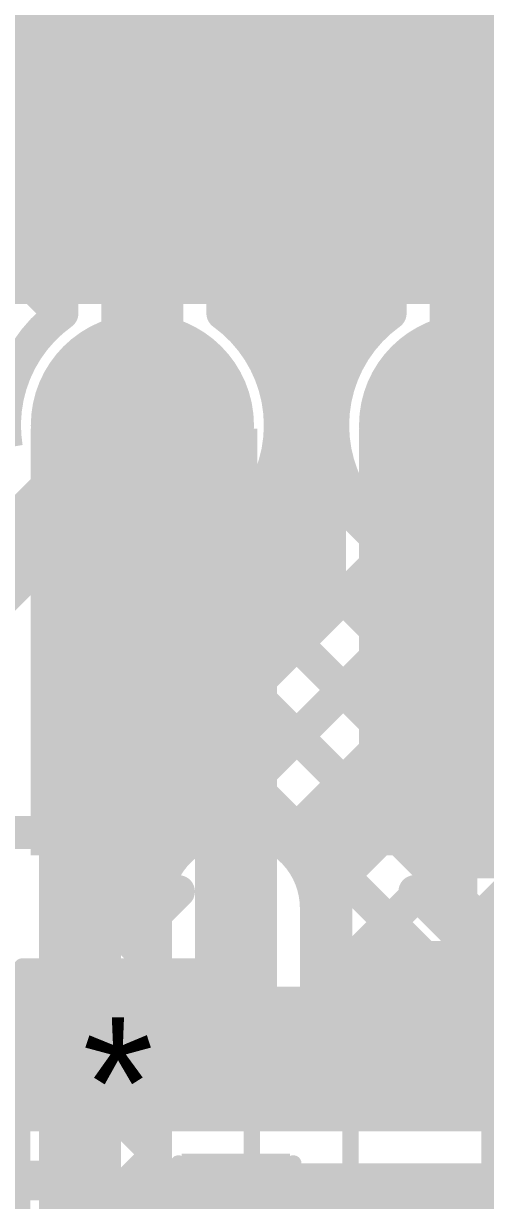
# Model space of a CAD drawing. Header units: millimetres. Extents: x -0.33 to 3.26, y -0.12 to 2.83.
# Drawn here: x 1.0938 to 1.2345, y 2.2539 to 2.6124 of the extents above; entities that cross this region are included whole.
import ezdxf

# ---------------------------------------------------------------- set-up
doc = ezdxf.new("R2010")
doc.units = ezdxf.units.MM
doc.header["$MEASUREMENT"] = 0
for name, color, linetype in [('BottomLayer', 5, 'Continuous'), ('BottomOverlay', 54, 'Continuous'), ('BottomPaste', 16, 'Continuous'), ('BottomSolder', 6, 'Continuous'), ('MultiLayer', 9, 'Continuous'), ('PadHoleLayer', 156, 'Continuous'), ('TopLayer', 1, 'Continuous'), ('TopOverlay', 2, 'Continuous'), ('TopPaste', 8, 'Continuous'), ('TopSolder', 216, 'Continuous'), ('ViaHoleLayer', 16, 'Continuous')]:
    doc.layers.add(name, color=color, linetype=linetype)
doc.styles.add('Arial', font='', dxfattribs={"height": 0.2})
doc.styles.get('Arial').set_extended_font_data('Arial')

# ---------------------------------------------------------------- blocks, each defined once
blk = doc.blocks.new('R__0402_B_11')
at = {"layer": 'BottomLayer'}
for points in [[(-0.009500000000000001, 0.0125), (-0.009499999999999998, -0.0125), (-0.0275, -0.0125), (-0.0275, 0.0125)], [(0.0275, 0.0125), (0.0275, -0.0125), (0.009500000000000001, -0.0125), (0.009499999999999998, 0.0125)]]:
    blk.add_hatch(color=5, dxfattribs=at).paths.add_polyline_path(points)
at = {"layer": 'BottomPaste'}
for points in [[(-0.009500000000000001, 0.0125), (-0.009499999999999998, -0.0125), (-0.0275, -0.0125), (-0.0275, 0.0125)], [(0.0275, 0.0125), (0.0275, -0.0125), (0.009500000000000001, -0.0125), (0.009499999999999998, 0.0125)]]:
    blk.add_hatch(color=16, dxfattribs=at).paths.add_polyline_path(points)
at = {"layer": 'BottomSolder'}
for points in [[(-0.005500000000000001, 0.0165), (-0.005499999999999999, -0.0165), (-0.0315, -0.0165), (-0.0315, 0.0165)], [(0.0315, 0.0165), (0.0315, -0.0165), (0.005500000000000001, -0.0165), (0.005499999999999999, 0.0165)]]:
    blk.add_hatch(color=6, dxfattribs=at).paths.add_polyline_path(points)
at = {"layer": 'BottomOverlay', "const_width": 0.01}
for points in [[(0.034, 0.019), (-0.034, 0.019)], [(-0.034, -0.019), (-0.034, 0.019)], [(0.034, -0.019), (0.034, 0.019)], [(0.034, -0.019), (-0.034, -0.019)]]:
    blk.add_lwpolyline(points, dxfattribs=at)
at = {"layer": 'BottomOverlay', "const_width": 0.005}
for points in [[(-0.0365, 0.019, 1), (-0.0315, 0.019, 1)], [(-0.0365, 0.019, 1), (-0.0315, 0.019, 1)], [(0.0315, 0.019, 1), (0.0365, 0.019, 1)], [(0.0315, 0.019, 1), (0.0365, 0.019, 1)], [(-0.0365, -0.019, 1), (-0.0315, -0.019, 1)], [(-0.0365, -0.019, 1), (-0.0315, -0.019, 1)], [(0.0315, -0.019, 1), (0.0365, -0.019, 1)], [(0.0315, -0.019, 1), (0.0365, -0.019, 1)]]:
    blk.add_lwpolyline(points, format="xyb", close=True, dxfattribs=at)
blk = doc.blocks.new('R__0402_B_12')
at = {"layer": 'BottomLayer'}
for points in [[(-0.009500000000000001, 0.0125), (-0.009499999999999998, -0.0125), (-0.0275, -0.0125), (-0.0275, 0.0125)], [(0.0275, 0.0125), (0.0275, -0.0125), (0.009500000000000001, -0.0125), (0.009499999999999998, 0.0125)]]:
    blk.add_hatch(color=5, dxfattribs=at).paths.add_polyline_path(points)
at = {"layer": 'BottomPaste'}
for points in [[(-0.009500000000000001, 0.0125), (-0.009499999999999998, -0.0125), (-0.0275, -0.0125), (-0.0275, 0.0125)], [(0.0275, 0.0125), (0.0275, -0.0125), (0.009500000000000001, -0.0125), (0.009499999999999998, 0.0125)]]:
    blk.add_hatch(color=16, dxfattribs=at).paths.add_polyline_path(points)
at = {"layer": 'BottomSolder'}
for points in [[(-0.005500000000000001, 0.0165), (-0.005499999999999999, -0.0165), (-0.0315, -0.0165), (-0.0315, 0.0165)], [(0.0315, 0.0165), (0.0315, -0.0165), (0.005500000000000001, -0.0165), (0.005499999999999999, 0.0165)]]:
    blk.add_hatch(color=6, dxfattribs=at).paths.add_polyline_path(points)
at = {"layer": 'BottomOverlay', "const_width": 0.01}
for points in [[(0.034, 0.019), (-0.034, 0.019)], [(-0.034, -0.019), (-0.034, 0.019)], [(0.034, -0.019), (0.034, 0.019)], [(0.034, -0.019), (-0.034, -0.019)]]:
    blk.add_lwpolyline(points, dxfattribs=at)
at = {"layer": 'BottomOverlay', "const_width": 0.005}
for points in [[(-0.0365, 0.019, 1), (-0.0315, 0.019, 1)], [(-0.0365, 0.019, 1), (-0.0315, 0.019, 1)], [(0.0315, 0.019, 1), (0.0365, 0.019, 1)], [(0.0315, 0.019, 1), (0.0365, 0.019, 1)], [(-0.0365, -0.019, 1), (-0.0315, -0.019, 1)], [(-0.0365, -0.019, 1), (-0.0315, -0.019, 1)], [(0.0315, -0.019, 1), (0.0365, -0.019, 1)], [(0.0315, -0.019, 1), (0.0365, -0.019, 1)]]:
    blk.add_lwpolyline(points, format="xyb", close=True, dxfattribs=at)
blk = doc.blocks.new('0022232111_49')
at = {"layer": 'BottomLayer'}
h = blk.add_hatch(color=5, dxfattribs=at)
edge = h.paths.add_edge_path()
edge.add_arc((0, 0), 0.03, 0, 360)
h = blk.add_hatch(color=5, dxfattribs=at)
edge = h.paths.add_edge_path()
edge.add_arc((0.1, 0), 0.03, 0, 360)
at = {"layer": 'BottomSolder'}
h = blk.add_hatch(color=6, dxfattribs=at)
edge = h.paths.add_edge_path()
edge.add_arc((0, 0), 0.034, 0, 360)
h = blk.add_hatch(color=6, dxfattribs=at)
edge = h.paths.add_edge_path()
edge.add_arc((0.1, 0), 0.034, 0, 360)
at = {"layer": 'MultiLayer'}
h = blk.add_hatch(color=9, dxfattribs=at)
edge = h.paths.add_edge_path()
edge.add_arc((0, 0), 0.03, 0, 360)
h = blk.add_hatch(color=9, dxfattribs=at)
edge = h.paths.add_edge_path()
edge.add_arc((0.1, 0), 0.03, 0, 360)
at = {"layer": 'PadHoleLayer'}
h = blk.add_hatch(color=156, dxfattribs=at)
edge = h.paths.add_edge_path()
edge.add_arc((0, 0), 0.019685, 0, 360)
h = blk.add_hatch(color=156, dxfattribs=at)
edge = h.paths.add_edge_path()
edge.add_arc((0.1, 0), 0.019685, 0, 360)
at = {"layer": 'TopLayer'}
h = blk.add_hatch(color=1, dxfattribs=at)
edge = h.paths.add_edge_path()
edge.add_arc((0, 0), 0.03, 0, 360)
h = blk.add_hatch(color=1, dxfattribs=at)
edge = h.paths.add_edge_path()
edge.add_arc((0.1, 0), 0.03, 0, 360)
at = {"layer": 'TopSolder'}
h = blk.add_hatch(color=216, dxfattribs=at)
edge = h.paths.add_edge_path()
edge.add_arc((0, 0), 0.034, 0, 360)
h = blk.add_hatch(color=216, dxfattribs=at)
edge = h.paths.add_edge_path()
edge.add_arc((0.1, 0), 0.034, 0, 360)
at = {"layer": 'TopOverlay', "const_width": 0.01}
blk.add_lwpolyline([(0.55, 0.124), (-0.551, 0.124)], dxfattribs=at)
blk = doc.blocks.new('R__0402_B_115')
at = {"layer": 'BottomLayer'}
for points in [[(-0.009500000000000001, 0.0125), (-0.009499999999999998, -0.0125), (-0.0275, -0.0125), (-0.0275, 0.0125)], [(0.0275, 0.0125), (0.0275, -0.0125), (0.009500000000000001, -0.0125), (0.009499999999999998, 0.0125)]]:
    blk.add_hatch(color=5, dxfattribs=at).paths.add_polyline_path(points)
at = {"layer": 'BottomPaste'}
for points in [[(-0.009500000000000001, 0.0125), (-0.009499999999999998, -0.0125), (-0.0275, -0.0125), (-0.0275, 0.0125)], [(0.0275, 0.0125), (0.0275, -0.0125), (0.009500000000000001, -0.0125), (0.009499999999999998, 0.0125)]]:
    blk.add_hatch(color=16, dxfattribs=at).paths.add_polyline_path(points)
at = {"layer": 'BottomSolder'}
for points in [[(-0.005500000000000001, 0.0165), (-0.005499999999999999, -0.0165), (-0.0315, -0.0165), (-0.0315, 0.0165)], [(0.0315, 0.0165), (0.0315, -0.0165), (0.005500000000000001, -0.0165), (0.005499999999999999, 0.0165)]]:
    blk.add_hatch(color=6, dxfattribs=at).paths.add_polyline_path(points)
at = {"layer": 'BottomOverlay', "const_width": 0.005}
for points in [[(-0.0325, 0.0175), (-0.0085, 0.0175)], [(-0.0325, 0.0175), (-0.0325, -0.0175)], [(0.0085, 0.0175), (0.0325, 0.0175)], [(0.0325, 0.0175), (0.0325, -0.0175)], [(-0.0325, -0.0175), (-0.0085, -0.0175)], [(0.0085, -0.0175), (0.0325, -0.0175)]]:
    blk.add_lwpolyline(points, dxfattribs=at)
at = {"layer": 'BottomOverlay', "const_width": 0.0025}
for points in [[(-0.03375, 0.0175, 1), (-0.03125, 0.0175, 1)], [(-0.03375, 0.0175, 1), (-0.03125, 0.0175, 1)], [(-0.00975, 0.0175, 1), (-0.00725, 0.0175, 1)], [(0.00725, 0.0175, 1), (0.00975, 0.0175, 1)], [(0.03125, 0.0175, 1), (0.03375, 0.0175, 1)], [(0.03125, 0.0175, 1), (0.03375, 0.0175, 1)], [(-0.03375, -0.0175, 1), (-0.03125, -0.0175, 1)], [(-0.03375, -0.0175, 1), (-0.03125, -0.0175, 1)], [(-0.00975, -0.0175, 1), (-0.00725, -0.0175, 1)], [(0.00725, -0.0175, 1), (0.00975, -0.0175, 1)], [(0.03125, -0.0175, 1), (0.03375, -0.0175, 1)], [(0.03125, -0.0175, 1), (0.03375, -0.0175, 1)]]:
    blk.add_lwpolyline(points, format="xyb", close=True, dxfattribs=at)
blk = doc.blocks.new('SOT23_3_B_161')
at = {"layer": 'BottomLayer'}
for points in [[(-0.02165995, 0.02657475), (-0.05315605, 0.02657475), (-0.05315605, 0.05807085), (-0.02165995, 0.05807085)], [(0.05314315, 0.02657475), (0.02164705, 0.02657475), (0.02164705, 0.05807085), (0.05314315, 0.05807085)], [(0.01574165, -0.05807095), (-0.01575445, -0.05807095), (-0.01575445, -0.02657485), (0.01574165, -0.02657485)]]:
    blk.add_hatch(color=5, dxfattribs=at).paths.add_polyline_path(points)
at = {"layer": 'BottomPaste'}
for points in [[(-0.02165995, 0.02657475), (-0.05315605, 0.02657475), (-0.05315605, 0.05807085), (-0.02165995, 0.05807085)], [(0.05314315, 0.02657475), (0.02164705, 0.02657475), (0.02164705, 0.05807085), (0.05314315, 0.05807085)], [(0.01574165, -0.05807095), (-0.01575445, -0.05807095), (-0.01575445, -0.02657485), (0.01574165, -0.02657485)]]:
    blk.add_hatch(color=16, dxfattribs=at).paths.add_polyline_path(points)
at = {"layer": 'BottomSolder'}
for points in [[(-0.01765995, 0.02257475), (-0.05715605, 0.02257475), (-0.05715605, 0.06207085), (-0.01765995, 0.06207085)], [(0.05714315, 0.02257475), (0.01764705, 0.02257475), (0.01764705, 0.06207085), (0.05714315, 0.06207085)], [(0.01974165, -0.06207095), (-0.01975445, -0.06207095), (-0.01975445, -0.02257485), (0.01974165, -0.02257485)]]:
    blk.add_hatch(color=6, dxfattribs=at).paths.add_polyline_path(points)
at = {"layer": 'BottomOverlay'}
for points, const_width in [([(-0.0640851, 0.068, 1), (-0.0739277, 0.068, 1)], 0.0098425), ([(-0.0763883, 0.068, 1), (-0.0714671, 0.068, 1)], 0.0049212), ([(-0.0665457, 0.068, 1), (-0.0616245, 0.068, 1)], 0.0049212), ([(-0.0135064, 0.032, 1), (-0.0085064, 0.032, 1)], 0.005), ([(0.0084936, 0.032, 1), (0.0134936, 0.032, 1)], 0.005), ([(-0.0665064, 0.03, 1), (-0.0615064, 0.03, 1)], 0.005), ([(0.0614936, 0.03, 1), (0.0664936, 0.03, 1)], 0.005), ([(-0.0665064, -0.032, 1), (-0.0615064, -0.032, 1)], 0.005), ([(-0.0665064, -0.032, 1), (-0.0615064, -0.032, 1)], 0.005), ([(-0.0315064, -0.032, 1), (-0.0265064, -0.032, 1)], 0.005), ([(0.0264936, -0.031, 1), (0.0314936, -0.031, 1)], 0.005), ([(0.0614936, -0.031, 1), (0.0664936, -0.031, 1)], 0.005), ([(0.0614936, -0.031, 1), (0.0664936, -0.031, 1)], 0.005)]:
    blk.add_lwpolyline(points, format="xyb", close=True, dxfattribs=dict(at, const_width=const_width))
at = {"layer": 'BottomOverlay', "const_width": 0.01}
for points in [[(0.0109936, 0.032), (-0.0110064, 0.032)], [(-0.0640064, 0.03), (-0.0640064, -0.032)], [(0.0639936, 0.03), (0.0639936, -0.031)], [(-0.0290064, -0.032), (-0.0640064, -0.032)], [(0.0639936, -0.031), (0.0289936, -0.031)]]:
    blk.add_lwpolyline(points, dxfattribs=at)
blk = doc.blocks.new('SOT23_3_B_165')
at = {"layer": 'BottomLayer'}
for points in [[(-0.02165995, 0.02657475), (-0.05315605, 0.02657475), (-0.05315605, 0.05807085), (-0.02165995, 0.05807085)], [(0.05314315, 0.02657475), (0.02164705, 0.02657475), (0.02164705, 0.05807085), (0.05314315, 0.05807085)], [(0.01574165, -0.05807095), (-0.01575445, -0.05807095), (-0.01575445, -0.02657485), (0.01574165, -0.02657485)]]:
    blk.add_hatch(color=5, dxfattribs=at).paths.add_polyline_path(points)
at = {"layer": 'BottomPaste'}
for points in [[(-0.02165995, 0.02657475), (-0.05315605, 0.02657475), (-0.05315605, 0.05807085), (-0.02165995, 0.05807085)], [(0.05314315, 0.02657475), (0.02164705, 0.02657475), (0.02164705, 0.05807085), (0.05314315, 0.05807085)], [(0.01574165, -0.05807095), (-0.01575445, -0.05807095), (-0.01575445, -0.02657485), (0.01574165, -0.02657485)]]:
    blk.add_hatch(color=16, dxfattribs=at).paths.add_polyline_path(points)
at = {"layer": 'BottomSolder'}
for points in [[(-0.01765995, 0.02257475), (-0.05715605, 0.02257475), (-0.05715605, 0.06207085), (-0.01765995, 0.06207085)], [(0.05714315, 0.02257475), (0.01764705, 0.02257475), (0.01764705, 0.06207085), (0.05714315, 0.06207085)], [(0.01974165, -0.06207095), (-0.01975445, -0.06207095), (-0.01975445, -0.02257485), (0.01974165, -0.02257485)]]:
    blk.add_hatch(color=6, dxfattribs=at).paths.add_polyline_path(points)
at = {"layer": 'BottomOverlay'}
for points, const_width in [([(-0.0640851, 0.068, 1), (-0.0739277, 0.068, 1)], 0.0098425), ([(-0.0763883, 0.068, 1), (-0.0714671, 0.068, 1)], 0.0049212), ([(-0.0665457, 0.068, 1), (-0.0616245, 0.068, 1)], 0.0049212), ([(-0.0135064, 0.032, 1), (-0.0085064, 0.032, 1)], 0.005), ([(0.0084936, 0.032, 1), (0.0134936, 0.032, 1)], 0.005), ([(-0.0665064, 0.03, 1), (-0.0615064, 0.03, 1)], 0.005), ([(0.0614936, 0.03, 1), (0.0664936, 0.03, 1)], 0.005), ([(-0.0665064, -0.032, 1), (-0.0615064, -0.032, 1)], 0.005), ([(-0.0665064, -0.032, 1), (-0.0615064, -0.032, 1)], 0.005), ([(-0.0315064, -0.032, 1), (-0.0265064, -0.032, 1)], 0.005), ([(0.0264936, -0.031, 1), (0.0314936, -0.031, 1)], 0.005), ([(0.0614936, -0.031, 1), (0.0664936, -0.031, 1)], 0.005), ([(0.0614936, -0.031, 1), (0.0664936, -0.031, 1)], 0.005)]:
    blk.add_lwpolyline(points, format="xyb", close=True, dxfattribs=dict(at, const_width=const_width))
at = {"layer": 'BottomOverlay', "const_width": 0.01}
for points in [[(0.0109936, 0.032), (-0.0110064, 0.032)], [(-0.0640064, 0.03), (-0.0640064, -0.032)], [(0.0639936, 0.03), (0.0639936, -0.031)], [(-0.0290064, -0.032), (-0.0640064, -0.032)], [(0.0639936, -0.031), (0.0289936, -0.031)]]:
    blk.add_lwpolyline(points, dxfattribs=at)
blk = doc.blocks.new('LED_SMT_236')
at = {"layer": 'TopLayer'}
for points in [[(-0.06, 0.03), (-0.02, 0.03), (-0.02, -0.03), (-0.06, -0.03)], [(0.02, 0.03), (0.06, 0.03), (0.06, -0.03), (0.02, -0.03)]]:
    blk.add_hatch(color=1, dxfattribs=at).paths.add_polyline_path(points)
at = {"layer": 'TopOverlay'}
blk.add_hatch(color=2, dxfattribs=at).paths.add_polyline_path([(0.096, 0.0369896), (0.064, 0.0369896), (0.064, -0.0370104), (0.096, -0.0370104)])
at = {"layer": 'TopPaste'}
for points in [[(-0.06, 0.03), (-0.02, 0.03), (-0.02, -0.03), (-0.06, -0.03)], [(0.02, 0.03), (0.06, 0.03), (0.06, -0.03), (0.02, -0.03)]]:
    blk.add_hatch(color=8, dxfattribs=at).paths.add_polyline_path(points)
at = {"layer": 'TopSolder'}
for points in [[(-0.064, 0.034), (-0.016, 0.034), (-0.016, -0.034), (-0.064, -0.034)], [(0.016, 0.034), (0.064, 0.034), (0.064, -0.034), (0.016, -0.034)]]:
    blk.add_hatch(color=216, dxfattribs=at).paths.add_polyline_path(points)
at = {"layer": 'TopOverlay', "const_width": 0.005}
for points in [[(0.065, 0.035), (-0.065, 0.035)], [(-0.065, -0.035), (-0.065, 0.035)], [(0.065, -0.035), (0.065, 0.035)], [(0.065, -0.035), (-0.065, -0.035)]]:
    blk.add_lwpolyline(points, dxfattribs=at)
at = {"layer": 'TopOverlay', "const_width": 0.0025}
for points in [[(-0.06625, 0.035, 1), (-0.06375, 0.035, 1)], [(-0.06625, 0.035, 1), (-0.06375, 0.035, 1)], [(0.06375, 0.035, 1), (0.06625, 0.035, 1)], [(0.06375, 0.035, 1), (0.06625, 0.035, 1)], [(-0.06625, -0.035, 1), (-0.06375, -0.035, 1)], [(-0.06625, -0.035, 1), (-0.06375, -0.035, 1)], [(0.06375, -0.035, 1), (0.06625, -0.035, 1)], [(0.06375, -0.035, 1), (0.06625, -0.035, 1)]]:
    blk.add_lwpolyline(points, format="xyb", close=True, dxfattribs=at)
blk = doc.blocks.new('LED_SMT_237')
at = {"layer": 'TopLayer'}
for points in [[(-0.06, 0.03), (-0.02, 0.03), (-0.02, -0.03), (-0.06, -0.03)], [(0.02, 0.03), (0.06, 0.03), (0.06, -0.03), (0.02, -0.03)]]:
    blk.add_hatch(color=1, dxfattribs=at).paths.add_polyline_path(points)
at = {"layer": 'TopOverlay'}
blk.add_hatch(color=2, dxfattribs=at).paths.add_polyline_path([(0.095, 0.037004), (0.064, 0.037004), (0.064, -0.036996), (0.095, -0.036996)])
at = {"layer": 'TopPaste'}
for points in [[(-0.06, 0.03), (-0.02, 0.03), (-0.02, -0.03), (-0.06, -0.03)], [(0.02, 0.03), (0.06, 0.03), (0.06, -0.03), (0.02, -0.03)]]:
    blk.add_hatch(color=8, dxfattribs=at).paths.add_polyline_path(points)
at = {"layer": 'TopSolder'}
for points in [[(-0.064, 0.034), (-0.016, 0.034), (-0.016, -0.034), (-0.064, -0.034)], [(0.016, 0.034), (0.064, 0.034), (0.064, -0.034), (0.016, -0.034)]]:
    blk.add_hatch(color=216, dxfattribs=at).paths.add_polyline_path(points)
at = {"layer": 'TopOverlay', "const_width": 0.005}
for points in [[(0.065, 0.035), (-0.065, 0.035)], [(-0.065, -0.035), (-0.065, 0.035)], [(0.065, -0.035), (0.065, 0.035)], [(0.065, -0.035), (-0.065, -0.035)]]:
    blk.add_lwpolyline(points, dxfattribs=at)
at = {"layer": 'TopOverlay', "const_width": 0.0025}
for points in [[(-0.06625, 0.035, 1), (-0.06375, 0.035, 1)], [(-0.06625, 0.035, 1), (-0.06375, 0.035, 1)], [(0.06375, 0.035, 1), (0.06625, 0.035, 1)], [(0.06375, 0.035, 1), (0.06625, 0.035, 1)], [(-0.06625, -0.035, 1), (-0.06375, -0.035, 1)], [(-0.06625, -0.035, 1), (-0.06375, -0.035, 1)], [(0.06375, -0.035, 1), (0.06625, -0.035, 1)], [(0.06375, -0.035, 1), (0.06625, -0.035, 1)]]:
    blk.add_lwpolyline(points, format="xyb", close=True, dxfattribs=at)

msp = doc.modelspace()

# ---------------------------------------------------------------- hatches: boundary and pattern name
at = {"layer": 'BottomLayer'}
msp.add_hatch(color=5, dxfattribs=at).paths.add_polyline_path([(0.126, 2.571), (2.9246084, 2.571), (2.9246084, 2.618), (0.126, 2.618)])
h = msp.add_hatch(color=5, dxfattribs=at)
edge = h.paths.add_edge_path()
edge.add_arc((1.1584853, 2.343), 0.011811, 0, 360)
at = {"layer": 'TopLayer'}
for points in [[(0.495, 2.527), (3.004, 2.527), (3.004, 2.606), (0.495, 2.606)], [(0.798, 2.275), (2.934, 2.275), (2.934, 2.319), (0.798, 2.319)]]:
    msp.add_hatch(color=1, dxfattribs=at).paths.add_polyline_path(points)
h = msp.add_hatch(color=1, dxfattribs=at)
edge = h.paths.add_edge_path()
edge.add_arc((1.1584853, 2.343), 0.011811, 0, 360)
at = {"layer": 'TopOverlay'}
for points in [[(1.096, 2.359), (1.165, 2.359), (1.165, 2.489), (1.096, 2.489)], [(1.1960046, 2.3590028), (1.2650046, 2.3590028), (1.2650046, 2.4890028), (1.1960046, 2.4890028)]]:
    msp.add_hatch(color=2, dxfattribs=at).paths.add_polyline_path(points)
at = {"layer": 'ViaHoleLayer'}
h = msp.add_hatch(color=16, dxfattribs=at)
edge = h.paths.add_edge_path()
edge.add_arc((1.1584853, 2.343), 0.0059055, 0, 360)

# ---------------------------------------------------------------- linework, layer by layer
at = {"layer": 'BottomLayer'}
for points, const_width in [([(0.0781645, 2.6060001), (3.0398352, 2.606)], 0.01), ([(1.0228446, 2.6060001), (1.105055, 2.5237897)], 0.01), ([(1.0511289, 2.6060001), (1.1056439, 2.5514851)], 0.01), ([(1.0545, 2.5272836), (1.1332165, 2.6060001)], 0.01), ([(1.0547222, 2.5557901), (1.1049322, 2.6060001)], 0.01), ([(1.0794132, 2.6060001), (1.1149133, 2.5705)], 0.01), ([(1.1076975, 2.6060001), (1.1431976, 2.5705)], 0.01), ([(1.1288048, 2.5733041), (1.1615008, 2.6060001)], 0.01), ([(1.1359818, 2.6060001), (1.2055, 2.5364819)], 0.01), ([(1.154285, 2.5705), (1.1897851, 2.6060001)], 0.01), ([(1.1548333, 2.542764), (1.2180694, 2.6060001)], 0.01), ([(1.1642661, 2.6060001), (1.2059444, 2.5643218)], 0.01), ([(1.1925504, 2.6060001), (1.2255193, 2.5730312)], 0.01), ([(1.2108536, 2.5705), (1.2463537, 2.6060001)], 0.01), ([(1.2208347, 2.6060001), (1.3039162, 2.5229186)], 0.01), ([(1.1795, 2.4625), (1.1795, 2.57)], 0.025), ([(1.1058333, 2.5705), (1.118563, 2.5705)], 0.01), ([(1.1058333, 2.5528608), (1.1058333, 2.5705)], 0.01), ([(1.141437, 2.5705), (1.1548333, 2.5705)], 0.01), ([(1.1548333, 2.5285), (1.1548333, 2.5705)], 0.01), ([(1.2059444, 2.5655908), (1.2108536, 2.5705)], 0.01), ([(1.2059444, 2.5705), (1.218355, 2.5705)], 0.01), ([(1.2059444, 2.5535896), (1.2059444, 2.5705)], 0.01), ([(1.1598748, 2.5195212), (1.2059444, 2.5655908)], 0.01), ([(1.1548333, 2.5588643), (1.197318, 2.5163796)], 0.01), ([(1.13, 2.49), (1.13, 2.5488333)], 0.025), ([(1.23, 2.49), (1.23, 2.5489444)], 0.025), ([(1.0664197, 2.510919), (1.1055292, 2.5500285)], 0.01), ([(1.1055, 2.5241138), (1.1055, 2.5488333)], 0.01), ([(1.2055, 2.5241138), (1.2055, 2.5489444)], 0.01), ([(1.0547222, 2.5458382), (1.0922173, 2.5083431)], 0.01), ([(1.1703376, 2.5016997), (1.2055, 2.5368621)], 0.01), ([(1.1548333, 2.53058), (1.1885625, 2.4968508)], 0.01), ([(1.1545, 2.5241138), (1.1545, 2.5285)], 0.01), ([(1.0719603, 2.4881753), (1.0923025, 2.5085175)], 0.01), ([(1.079, 2.439), (1.13, 2.49)], 0.025), ([(1.23, 2.439), (1.23, 2.49)], 0.025), ([(1.1669444, 2.4700222), (1.1880142, 2.491092)], 0.01), ([(1.1717455, 2.4853835), (1.2055, 2.451629)], 0.01), ([(1.111, 2.394), (1.1795, 2.4625)], 0.025), ([(1.1035, 2.3782935), (1.1938406, 2.4686341)], 0.01), ([(1.1637897, 2.465055), (1.2252519, 2.4035928)], 0.01), ([(1.2055, 2.439), (1.2055, 2.4558862)], 0.01), ([(1.1035, 2.4065778), (1.1499778, 2.4530556)], 0.01), ([(1.1035, 2.3500092), (1.2055, 2.4520092)], 0.01), ([(1.1483431, 2.4522173), (1.2252519, 2.3753085)], 0.01), ([(1.1035, 2.4288518), (1.123202, 2.4485538)], 0.01), ([(1.1238188, 2.4484573), (1.250599, 2.3216771)], 0.01), ([(1.23, 2.439), (1.253, 2.416)], 0.025), ([(1.10932, 2.4346718), (1.2160666, 2.3279252)], 0.01), ([(1.1035, 2.1399059), (1.1035, 2.4288518)], 0.01), ([(1.145634, 2.3638589), (1.2086887, 2.4269136)], 0.01), ([(1.2126995, 2.4216523), (1.2252519, 2.4090999)], 0.01), ([(1.1035, 2.4122075), (1.149799, 2.3659085)], 0.01), ([(1.1728827, 2.3628233), (1.2222056, 2.4121462)], 0.01), ([(1.2252519, 2.3570747), (1.2252519, 2.4090999)], 0.01), ([(1.111, 2.2033333), (1.111, 2.394)], 0.025), ([(1.1829337, 2.34459), (1.2252519, 2.3869082)], 0.01), ([(1.1035, 2.3839232), (1.1356197, 2.3518035)], 0.01), ([(1.1945532, 2.3279252), (1.2252519, 2.3586239)], 0.01), ([(1.1035, 2.3217249), (1.1376234, 2.3558483)], 0.01), ([(1.1035, 2.3556389), (1.1339823, 2.3251566)], 0.01), ([(1.2228375, 2.3279252), (1.251987, 2.3570747)], 0.01), ([(1.2252519, 2.3570747), (1.2807481, 2.3570747)], 0.01), ([(1.1584823, 2.342997), (1.1584853, 2.343)], 0.025), ([(1.1584823, 2.2921771), (1.1584823, 2.342997)], 0.025), ([(1.1339823, 2.3131771), (1.1339823, 2.342997)], 0.01), ([(1.1829823, 2.3166771), (1.1829823, 2.3426166)], 0.01), ([(1.1829823, 2.3327252), (1.1878504, 2.3278571)], 0.01), ([(1.1035, 2.3273546), (1.1339823, 2.2968723)], 0.01), ([(1.1878504, 2.3279252), (1.2433466, 2.3279252)], 0.01), ([(1.1878504, 2.3212224), (1.1945532, 2.3279252)], 0.01), ([(1.1878504, 2.3166771), (1.1878504, 2.3279252)], 0.01), ([(1.1035, 2.2934406), (1.1339823, 2.3239229)], 0.01), ([(1.1833051, 2.3166771), (1.1878504, 2.3212224)], 0.01), ([(1.1829823, 2.3166771), (1.1878504, 2.3166771)], 0.01), ([(1.1339823, 2.2921771), (1.1339823, 2.3131771)], 0.01), ([(1.1339823, 2.2921771), (1.1339823, 2.3131771)], 0.01), ([(1.1035, 2.2990703), (1.1339823, 2.268588)], 0.01), ([(1.1599936, 2.2921771), (1.2147757, 2.2921771)], 0.025), ([(1.2147757, 2.2921771), (1.2155985, 2.2913543)], 0.025), ([(1.1035, 2.2651563), (1.1339823, 2.2956386)], 0.01), ([(1.1339823, 2.2761771), (1.1339823, 2.2921771)], 0.01), ([(1.1339823, 2.2711771), (1.1339823, 2.2761771)], 0.01), ([(1.1339823, 2.2711771), (1.1339823, 2.2761771)], 0.01), ([(1.1035, 2.270786), (1.1339823, 2.2403037)], 0.01), ([(1.1339823, 2.2391771), (1.1339823, 2.2711771)], 0.01), ([(1.1035, 2.236872), (1.1339823, 2.2673543)], 0.01), ([(1.1599936, 2.2551771), (1.2744936, 2.2551771)], 0.02)]:
    msp.add_lwpolyline(points, dxfattribs=dict(at, const_width=const_width))
for points, const_width in [([(1.1024322, 2.6060001, 1), (1.1074322, 2.6060001, 1)], 0.005), ([(1.1051975, 2.6060001, 1), (1.1101975, 2.6060001, 1)], 0.005), ([(1.1307165, 2.6060001, 1), (1.1357165, 2.6060001, 1)], 0.005), ([(1.1334818, 2.6060001, 1), (1.1384818, 2.6060001, 1)], 0.005), ([(1.1590008, 2.6060001, 1), (1.1640008, 2.6060001, 1)], 0.005), ([(1.1617661, 2.6060001, 1), (1.1667661, 2.6060001, 1)], 0.005), ([(1.1872851, 2.6060001, 1), (1.1922851, 2.6060001, 1)], 0.005), ([(1.1900504, 2.6060001, 1), (1.1950504, 2.6060001, 1)], 0.005), ([(1.2155694, 2.6060001, 1), (1.2205694, 2.6060001, 1)], 0.005), ([(1.2183347, 2.6060001, 1), (1.2233347, 2.6060001, 1)], 0.005), ([(1.17325, 2.57, 1), (1.18575, 2.57, 1)], 0.0125), ([(1.1263048, 2.5733041, 1), (1.1313048, 2.5733041, 1)], 0.005), ([(1.2230193, 2.5730312, 1), (1.2280193, 2.5730312, 1)], 0.005), ([(1.1033333, 2.5705, 1), (1.1083333, 2.5705, 1)], 0.005), ([(1.1033333, 2.5705, 1), (1.1083333, 2.5705, 1)], 0.005), ([(1.1124133, 2.5705, 1), (1.1174133, 2.5705, 1)], 0.005), ([(1.116063, 2.5705, 1), (1.121063, 2.5705, 1)], 0.005), ([(1.116063, 2.5705, 1), (1.121063, 2.5705, 1)], 0.005), ([(1.138937, 2.5705, 1), (1.143937, 2.5705, 1)], 0.005), ([(1.138937, 2.5705, 1), (1.143937, 2.5705, 1)], 0.005), ([(1.1406976, 2.5705, 1), (1.1456976, 2.5705, 1)], 0.005), ([(1.151785, 2.5705, 1), (1.156785, 2.5705, 1)], 0.005), ([(1.1523333, 2.5705, 1), (1.1573333, 2.5705, 1)], 0.005), ([(1.1523333, 2.5705, 1), (1.1573333, 2.5705, 1)], 0.005), ([(1.2034444, 2.5705, 1), (1.2084444, 2.5705, 1)], 0.005), ([(1.2034444, 2.5705, 1), (1.2084444, 2.5705, 1)], 0.005), ([(1.2083536, 2.5705, 1), (1.2133536, 2.5705, 1)], 0.005), ([(1.2083536, 2.5705, 1), (1.2133536, 2.5705, 1)], 0.005), ([(1.215855, 2.5705, 1), (1.220855, 2.5705, 1)], 0.005), ([(1.215855, 2.5705, 1), (1.220855, 2.5705, 1)], 0.005), ([(1.2034444, 2.5655908, 1), (1.2084444, 2.5655908, 1)], 0.005), ([(1.2034444, 2.5655908, 1), (1.2084444, 2.5655908, 1)], 0.005), ([(1.2034444, 2.5643218, 1), (1.2084444, 2.5643218, 1)], 0.005), ([(1.1523333, 2.5588643, 1), (1.1573333, 2.5588643, 1)], 0.005), ([(1.12375, 2.5488333, 1), (1.13625, 2.5488333, 1)], 0.0125), ([(1.22375, 2.5489444, 1), (1.23625, 2.5489444, 1)], 0.0125), ([(1.1031439, 2.5514851, 1), (1.1081439, 2.5514851, 1)], 0.005), ([(1.1033333, 2.5528608, 1), (1.1083333, 2.5528608, 1)], 0.005), ([(1.1033333, 2.5528608, 1), (1.1083333, 2.5528608, 1)], 0.005), ([(1.2034444, 2.5535896, 1), (1.2084444, 2.5535896, 1)], 0.005), ([(1.2034444, 2.5535896, 1), (1.2084444, 2.5535896, 1)], 0.005), ([(1.103, 2.5488333, 1), (1.108, 2.5488333, 1)], 0.005), ([(1.103, 2.5488333, 1), (1.108, 2.5488333, 1)], 0.005), ([(1.1030292, 2.5500285, 1), (1.1080292, 2.5500285, 1)], 0.005), ([(1.203, 2.5489444, 1), (1.208, 2.5489444, 1)], 0.005), ([(1.203, 2.5489444, 1), (1.208, 2.5489444, 1)], 0.005), ([(1.1523333, 2.542764, 1), (1.1573333, 2.542764, 1)], 0.005), ([(1.203, 2.5368621, 1), (1.208, 2.5368621, 1)], 0.005), ([(1.203, 2.5364819, 1), (1.208, 2.5364819, 1)], 0.005), ([(1.1523333, 2.53058, 1), (1.1573333, 2.53058, 1)], 0.005), ([(1.152, 2.5285, 1), (1.157, 2.5285, 1)], 0.005), ([(1.1523333, 2.5285, 1), (1.1573333, 2.5285, 1)], 0.005), ([(1.102555, 2.5237897, 1), (1.107555, 2.5237897, 1)], 0.005), ([(1.103, 2.5241138, 1), (1.108, 2.5241138, 1)], 0.005), ([(1.103, 2.5241138, 1), (1.108, 2.5241138, 1)], 0.005), ([(1.152, 2.5241138, 1), (1.157, 2.5241138, 1)], 0.005), ([(1.152, 2.5241138, 1), (1.157, 2.5241138, 1)], 0.005), ([(1.203, 2.5241138, 1), (1.208, 2.5241138, 1)], 0.005), ([(1.203, 2.5241138, 1), (1.208, 2.5241138, 1)], 0.005), ([(1.1573748, 2.5195212, 1), (1.1623748, 2.5195212, 1)], 0.005), ([(1.194818, 2.5163796, 1), (1.199818, 2.5163796, 1)], 0.005), ([(1.0897173, 2.5083431, 1), (1.0947173, 2.5083431, 1)], 0.005), ([(1.0898025, 2.5085175, 1), (1.0948025, 2.5085175, 1)], 0.005), ([(1.1678376, 2.5016997, 1), (1.1728376, 2.5016997, 1)], 0.005), ([(1.12375, 2.49, 1), (1.13625, 2.49, 1)], 0.0125), ([(1.12375, 2.49, 1), (1.13625, 2.49, 1)], 0.0125), ([(1.22375, 2.49, 1), (1.23625, 2.49, 1)], 0.0125), ([(1.22375, 2.49, 1), (1.23625, 2.49, 1)], 0.0125), ([(1.1860625, 2.4968508, 1), (1.1910625, 2.4968508, 1)], 0.005), ([(1.1695, 2.49, 1), (1.1745, 2.49, 1)], 0.005), ([(1.1695, 2.49, 1), (1.1745, 2.49, 1)], 0.005), ([(1.1855142, 2.491092, 1), (1.1905142, 2.491092, 1)], 0.005), ([(1.1692455, 2.4853835, 1), (1.1742455, 2.4853835, 1)], 0.005), ([(1.1644444, 2.4700222, 1), (1.1694444, 2.4700222, 1)], 0.005), ([(1.17325, 2.4625, 1), (1.18575, 2.4625, 1)], 0.0125), ([(1.17325, 2.4625, 1), (1.18575, 2.4625, 1)], 0.0125), ([(1.1913406, 2.4686341, 1), (1.1963406, 2.4686341, 1)], 0.005), ([(1.1612897, 2.465055, 1), (1.1662897, 2.465055, 1)], 0.005), ([(1.203, 2.4558862, 1), (1.208, 2.4558862, 1)], 0.005), ([(1.203, 2.4558862, 1), (1.208, 2.4558862, 1)], 0.005), ([(1.1458431, 2.4522173, 1), (1.1508431, 2.4522173, 1)], 0.005), ([(1.1474778, 2.4530556, 1), (1.1524778, 2.4530556, 1)], 0.005), ([(1.203, 2.4520092, 1), (1.208, 2.4520092, 1)], 0.005), ([(1.203, 2.451629, 1), (1.208, 2.451629, 1)], 0.005), ([(1.120702, 2.4485538, 1), (1.125702, 2.4485538, 1)], 0.005), ([(1.120702, 2.4485538, 1), (1.125702, 2.4485538, 1)], 0.005), ([(1.1213188, 2.4484573, 1), (1.1263188, 2.4484573, 1)], 0.005), ([(1.22375, 2.439, 1), (1.23625, 2.439, 1)], 0.0125), ([(1.22375, 2.439, 1), (1.23625, 2.439, 1)], 0.0125), ([(1.203, 2.439, 1), (1.208, 2.439, 1)], 0.005), ([(1.203, 2.439, 1), (1.208, 2.439, 1)], 0.005), ([(1.203, 2.439, 1), (1.208, 2.439, 1)], 0.005), ([(1.10682, 2.4346718, 1), (1.11182, 2.4346718, 1)], 0.005), ([(1.101, 2.4288518, 1), (1.106, 2.4288518, 1)], 0.005), ([(1.101, 2.4288518, 1), (1.106, 2.4288518, 1)], 0.005), ([(1.2061887, 2.4269136, 1), (1.2111887, 2.4269136, 1)], 0.005), ([(1.2101759, 2.4216759, 1), (1.2151759, 2.4216759, 1)], 0.005), ([(1.2101995, 2.4216523, 1), (1.2151995, 2.4216523, 1)], 0.005), ([(1.2101995, 2.4216523, 1), (1.2151995, 2.4216523, 1)], 0.005), ([(1.101, 2.4122075, 1), (1.106, 2.4122075, 1)], 0.005), ([(1.2197056, 2.4121462, 1), (1.2247056, 2.4121462, 1)], 0.005), ([(1.2227519, 2.4090999, 1), (1.2277519, 2.4090999, 1)], 0.005), ([(1.2227519, 2.4090999, 1), (1.2277519, 2.4090999, 1)], 0.005), ([(1.101, 2.4065778, 1), (1.106, 2.4065778, 1)], 0.005), ([(1.10475, 2.394, 1), (1.11725, 2.394, 1)], 0.0125), ([(1.10475, 2.394, 1), (1.11725, 2.394, 1)], 0.0125), ([(1.2227519, 2.4035928, 1), (1.2277519, 2.4035928, 1)], 0.005), ([(1.2227519, 2.3869082, 1), (1.2277519, 2.3869082, 1)], 0.005), ([(1.101, 2.3839232, 1), (1.106, 2.3839232, 1)], 0.005), ([(1.101, 2.3782935, 1), (1.106, 2.3782935, 1)], 0.005), ([(1.2227519, 2.3753085, 1), (1.2277519, 2.3753085, 1)], 0.005), ([(1.147299, 2.3659085, 1), (1.152299, 2.3659085, 1)], 0.005), ([(1.143134, 2.3638589, 1), (1.148134, 2.3638589, 1)], 0.005), ([(1.1703827, 2.3628233, 1), (1.1753827, 2.3628233, 1)], 0.005), ([(1.1386582, 2.3603211, 1), (1.1436582, 2.3603211, 1)], 0.005), ([(1.1386582, 2.3603211, 1), (1.1436582, 2.3603211, 1)], 0.005), ([(1.1386612, 2.3603241, 1), (1.1436612, 2.3603241, 1)], 0.005), ([(1.2227519, 2.3586239, 1), (1.2277519, 2.3586239, 1)], 0.005), ([(1.101, 2.3556389, 1), (1.106, 2.3556389, 1)], 0.005), ([(1.1351234, 2.3558483, 1), (1.1401234, 2.3558483, 1)], 0.005), ([(1.2227519, 2.3570747, 1), (1.2277519, 2.3570747, 1)], 0.005), ([(1.2227519, 2.3570747, 1), (1.2277519, 2.3570747, 1)], 0.005), ([(1.1331197, 2.3518035, 1), (1.1381197, 2.3518035, 1)], 0.005), ([(1.1522323, 2.342997, 1), (1.1647323, 2.342997, 1)], 0.0125), ([(1.1522323, 2.342997, 1), (1.1647323, 2.342997, 1)], 0.0125), ([(1.1522353, 2.343, 1), (1.1647353, 2.343, 1)], 0.0125), ([(1.101, 2.3500092, 1), (1.106, 2.3500092, 1)], 0.005), ([(1.1804337, 2.34459, 1), (1.1854337, 2.34459, 1)], 0.005), ([(1.1314823, 2.342997, 1), (1.1364823, 2.342997, 1)], 0.005), ([(1.1314823, 2.342997, 1), (1.1364823, 2.342997, 1)], 0.005), ([(1.1314823, 2.342997, 1), (1.1364823, 2.342997, 1)], 0.005), ([(1.1804823, 2.3426166, 1), (1.1854823, 2.3426166, 1)], 0.005), ([(1.1804853, 2.343, 1), (1.1854853, 2.343, 1)], 0.005), ([(1.1804823, 2.3327252, 1), (1.1854823, 2.3327252, 1)], 0.005), ([(1.101, 2.3273546, 1), (1.106, 2.3273546, 1)], 0.005), ([(1.1314823, 2.3251566, 1), (1.1364823, 2.3251566, 1)], 0.005), ([(1.1853504, 2.3279252, 1), (1.1903504, 2.3279252, 1)], 0.005), ([(1.1853504, 2.3279252, 1), (1.1903504, 2.3279252, 1)], 0.005), ([(1.1853504, 2.3278571, 1), (1.1903504, 2.3278571, 1)], 0.005), ([(1.1920532, 2.3279252, 1), (1.1970532, 2.3279252, 1)], 0.005), ([(1.1920532, 2.3279252, 1), (1.1970532, 2.3279252, 1)], 0.005), ([(1.2135666, 2.3279252, 1), (1.2185666, 2.3279252, 1)], 0.005), ([(1.2203375, 2.3279252, 1), (1.2253375, 2.3279252, 1)], 0.005), ([(1.101, 2.3217249, 1), (1.106, 2.3217249, 1)], 0.005), ([(1.1314823, 2.3239229, 1), (1.1364823, 2.3239229, 1)], 0.005), ([(1.1853504, 2.3212224, 1), (1.1903504, 2.3212224, 1)], 0.005), ([(1.1853504, 2.3212224, 1), (1.1903504, 2.3212224, 1)], 0.005), ([(1.1804823, 2.3166771, 1), (1.1854823, 2.3166771, 1)], 0.005), ([(1.1804823, 2.3166771, 1), (1.1854823, 2.3166771, 1)], 0.005), ([(1.1808051, 2.3166771, 1), (1.1858051, 2.3166771, 1)], 0.005), ([(1.1853504, 2.3166771, 1), (1.1903504, 2.3166771, 1)], 0.005), ([(1.1853504, 2.3166771, 1), (1.1903504, 2.3166771, 1)], 0.005), ([(1.1314823, 2.3131771, 1), (1.1364823, 2.3131771, 1)], 0.005), ([(1.1314823, 2.3131771, 1), (1.1364823, 2.3131771, 1)], 0.005), ([(1.1314823, 2.3131771, 1), (1.1364823, 2.3131771, 1)], 0.005), ([(1.101, 2.2990703, 1), (1.106, 2.2990703, 1)], 0.005), ([(1.1314823, 2.2968723, 1), (1.1364823, 2.2968723, 1)], 0.005), ([(1.1522323, 2.2921771, 1), (1.1647323, 2.2921771, 1)], 0.0125), ([(1.1537436, 2.2921771, 1), (1.1662436, 2.2921771, 1)], 0.0125), ([(1.2085257, 2.2921771, 1), (1.2210257, 2.2921771, 1)], 0.0125), ([(1.2085257, 2.2921771, 1), (1.2210257, 2.2921771, 1)], 0.0125), ([(1.2093485, 2.2913543, 1), (1.2218485, 2.2913543, 1)], 0.0125), ([(1.101, 2.2934406, 1), (1.106, 2.2934406, 1)], 0.005), ([(1.1314823, 2.2956386, 1), (1.1364823, 2.2956386, 1)], 0.005), ([(1.1314823, 2.2921771, 1), (1.1364823, 2.2921771, 1)], 0.005), ([(1.1314823, 2.2921771, 1), (1.1364823, 2.2921771, 1)], 0.005), ([(1.1314823, 2.2921771, 1), (1.1364823, 2.2921771, 1)], 0.005), ([(1.1314823, 2.2761771, 1), (1.1364823, 2.2761771, 1)], 0.005), ([(1.1314823, 2.2761771, 1), (1.1364823, 2.2761771, 1)], 0.005), ([(1.1314823, 2.2761771, 1), (1.1364823, 2.2761771, 1)], 0.005), ([(1.101, 2.270786, 1), (1.106, 2.270786, 1)], 0.005), ([(1.1314823, 2.2711771, 1), (1.1364823, 2.2711771, 1)], 0.005), ([(1.1314823, 2.2711771, 1), (1.1364823, 2.2711771, 1)], 0.005), ([(1.1314823, 2.2711771, 1), (1.1364823, 2.2711771, 1)], 0.005), ([(1.1314823, 2.268588, 1), (1.1364823, 2.268588, 1)], 0.005), ([(1.101, 2.2651563, 1), (1.106, 2.2651563, 1)], 0.005), ([(1.1314823, 2.2673543, 1), (1.1364823, 2.2673543, 1)], 0.005), ([(1.1549936, 2.2551771, 1), (1.1649936, 2.2551771, 1)], 0.01)]:
    msp.add_lwpolyline(points, format="xyb", close=True, dxfattribs=dict(at, const_width=const_width))
at = {"layer": 'BottomLayer', "const_width": 0.01}
for points in [[(1.118563, 2.5705, -0.2477318607331884), (1.141437, 2.5705)], [(1.218355, 2.5705, -0.2528466373522485), (1.241645, 2.5705)], [(1.1055, 2.5488333, -0.04130760679081213), (1.1058333, 2.5528608)], [(1.2055, 2.5489444, -0.0477251224847136), (1.2059444, 2.5535896)], [(1.0885538, 2.483202, -0.2849960427064091), (1.1055, 2.5241138)], [(1.1545, 2.5241138, -0.2415313610588723), (1.172, 2.49)], [(1.2055, 2.4558862, -0.5129891760425785), (1.2055, 2.5241138)], [(1.172, 2.49, -0.4626723556923037), (1.123202, 2.4485538)], [(1.2126759, 2.4216759, -0.198912367379658), (1.2055, 2.439)], [(1.2126995, 2.4216523, -0.1992671402269033), (1.2055, 2.439)], [(1.1411612, 2.3603241, -0.6681786379192989), (1.1829853, 2.343)], [(1.1339823, 2.342997, -0.198912367379658), (1.1411582, 2.3603211)], [(1.1339823, 2.342997, -0.198912367379658), (1.1411582, 2.3603211)]]:
    msp.add_lwpolyline(points, format="xyb", dxfattribs=at)
at = {"layer": 'TopLayer'}
for points, const_width in [([(1.1795, 2.4395), (1.1795, 2.555)], 0.025), ([(1.1584853, 2.4184853), (1.1795, 2.4395)], 0.025), ([(1.1584853, 2.343), (1.1584853, 2.4184853)], 0.025), ([(0.995, 2.26), (1.117, 2.26)], 0.012), ([(1.117, 2.26), (1.1283333, 2.2486667)], 0.012), ([(1.178, 2.25), (1.188, 2.26)], 0.01), ([(1.188, 2.26), (1.312, 2.26)], 0.01), ([(1.178, 2.137), (1.178, 2.25)], 0.01), ([(1.1283333, 2.2201496), (1.1283333, 2.2486667)], 0.012)]:
    msp.add_lwpolyline(points, dxfattribs=dict(at, const_width=const_width))
for points, const_width in [([(1.17325, 2.555, 1), (1.18575, 2.555, 1)], 0.0125), ([(1.17325, 2.4395, 1), (1.18575, 2.4395, 1)], 0.0125), ([(1.17325, 2.4395, 1), (1.18575, 2.4395, 1)], 0.0125), ([(1.1522353, 2.4184853, 1), (1.1647353, 2.4184853, 1)], 0.0125), ([(1.1522353, 2.4184853, 1), (1.1647353, 2.4184853, 1)], 0.0125), ([(1.1522353, 2.343, 1), (1.1647353, 2.343, 1)], 0.0125), ([(1.114, 2.26, 1), (1.12, 2.26, 1)], 0.006), ([(1.114, 2.26, 1), (1.12, 2.26, 1)], 0.006), ([(1.1855, 2.26, 1), (1.1905, 2.26, 1)], 0.005), ([(1.1855, 2.26, 1), (1.1905, 2.26, 1)], 0.005), ([(1.1755, 2.25, 1), (1.1805, 2.25, 1)], 0.005), ([(1.1755, 2.25, 1), (1.1805, 2.25, 1)], 0.005), ([(1.1253333, 2.2486667, 1), (1.1313333, 2.2486667, 1)], 0.006), ([(1.1253333, 2.2486667, 1), (1.1313333, 2.2486667, 1)], 0.006)]:
    msp.add_lwpolyline(points, format="xyb", close=True, dxfattribs=dict(at, const_width=const_width))
at = {"layer": 'TopOverlay', "const_width": 0.01}
for points in [[(1.127, 2.334), (1.127, 2.362)], [(1.2270046, 2.3340028), (1.2270046, 2.3620028)], [(1.113, 2.348), (1.127, 2.334)], [(1.127, 2.334), (1.141, 2.348)], [(1.2130046, 2.3480028), (1.2270046, 2.3340028)], [(1.2270046, 2.3340028), (1.2410046, 2.3480028)]]:
    msp.add_lwpolyline(points, dxfattribs=at)
at = {"layer": 'TopOverlay', "const_width": 0.005}
for points in [[(1.1245, 2.362, 1), (1.1295, 2.362, 1)], [(1.2245046, 2.3620028, 1), (1.2295046, 2.3620028, 1)], [(1.1105, 2.348, 1), (1.1155, 2.348, 1)], [(1.1385, 2.348, 1), (1.1435, 2.348, 1)], [(1.2105046, 2.3480028, 1), (1.2155046, 2.3480028, 1)], [(1.1245, 2.334, 1), (1.1295, 2.334, 1)], [(1.1245, 2.334, 1), (1.1295, 2.334, 1)], [(1.1245, 2.334, 1), (1.1295, 2.334, 1)], [(1.2245046, 2.3340028, 1), (1.2295046, 2.3340028, 1)], [(1.2245046, 2.3340028, 1), (1.2295046, 2.3340028, 1)], [(1.2245046, 2.3340028, 1), (1.2295046, 2.3340028, 1)]]:
    msp.add_lwpolyline(points, format="xyb", close=True, dxfattribs=at)

# ---------------------------------------------------------------- block references
for name, p, rotation in [('0022232111_49', (1.23, 2.49), 180), ('R__0402_B_11', (1.1303333, 2.568), 270), ('R__0402_B_12', (1.2304444, 2.568), 270), ('SOT23_3_B_165', (1.2529936, 2.3424999), 180), ('LED_SMT_236', (1.1283333, 2.2601496), 270), ('LED_SMT_237', (1.2284444, 2.2596496), 270), ('R__0402_B_115', (1.1584823, 2.2736771), 90), ('SOT23_3_B_161', (1.2529936, 2.2194999), 180)]:
    msp.add_blockref(name, p, dxfattribs=dict(rotation=rotation))

# ---------------------------------------------------------------- texts
at = {"layer": 'BottomOverlay', "style": 'Arial', "text_generation_flag": 2}
msp.add_text('*', height=0.04, rotation=360, dxfattribs=at).set_placement((1.1334823, 2.2696771))

doc.saveas('drawing.dxf')
